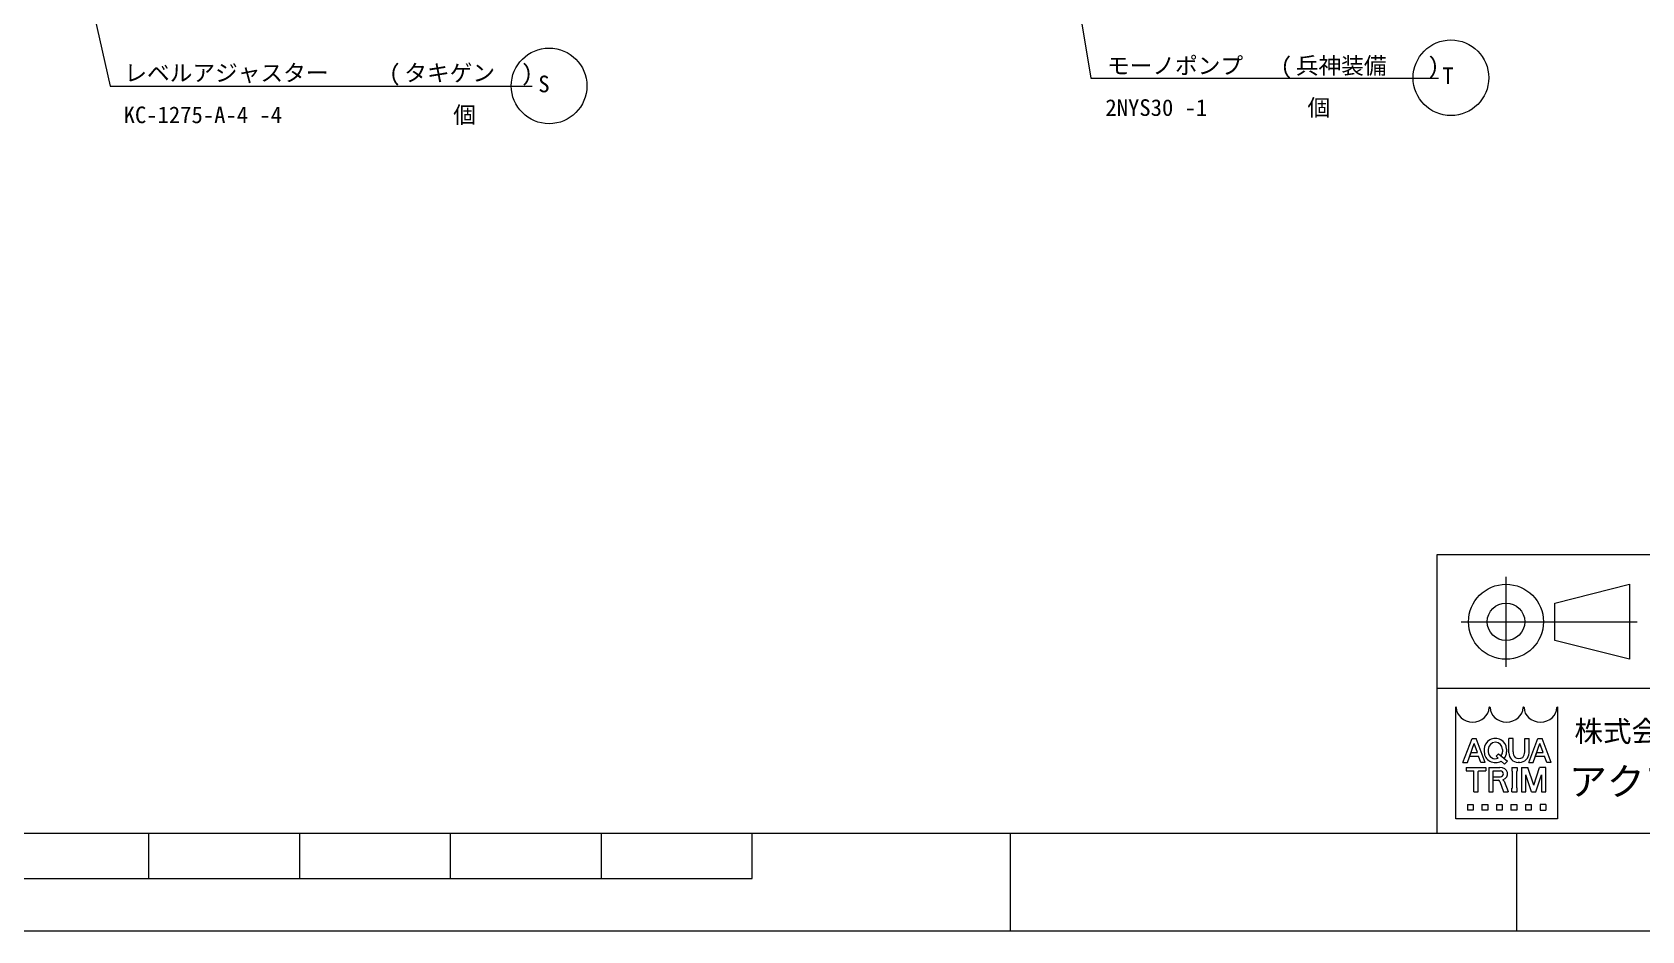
# Model space of a CAD drawing. Units: millimetres at full size. Extents: x -19442 to 19442, y -5866 to 5866.
# Drawn here: x -15126 to -12998, y -2191 to -1003 of the extents above; entities that cross this region are included whole.
import ezdxf
from ezdxf.enums import TextEntityAlignment as Align

# ---------------------------------------------------------------- set-up
doc = ezdxf.new("R2010")
doc.units = ezdxf.units.MM
doc.header["$LTSCALE"] = 3.6
for name, color, linetype, lineweight in [('0-0_90_FRAME', 2, 'Continuous', 9), ('0-1_91_BLANK', 6, 'Continuous', 9), ('0-5_08_DIM', 3, 'Continuous', 9), ('0-6_0', 2, 'Continuous', 9)]:
    doc.layers.add(name, color=color, linetype=linetype, lineweight=lineweight)
doc.styles.add('ＭＳ ゴシック', font='')
doc.styles.add('ＭＳ Ｐゴシック', font='')
doc.styles.get('ＭＳ ゴシック').set_extended_font_data('MS Gothic')
doc.styles.get('ＭＳ Ｐゴシック').set_extended_font_data('MS PGothic')

# ---------------------------------------------------------------- blocks, each defined once
blk = doc.blocks.new('AM_BALLOON1')
at = {"layer": '0-5_08_DIM'}
blk.add_circle((0, 0), 5, dxfattribs=at)

msp = doc.modelspace()

# ---------------------------------------------------------------- linework, layer by layer
at = {"layer": '0-0_90_FRAME', "color": 134}
for p, q in [((-13178.008, -1841.658), (-13178.008, -1722.858)), ((-13237.408, -1782.258), (-13004.758, -1782.258)), ((-12458.512, -1870.651), (-13269.583, -1870.651))]:
    msp.add_line(p, q, dxfattribs=at)
at = {"layer": '0-0_90_FRAME'}
for p, q in [((-13222.81, -1936.375), (-13217.501, -1936.375)), ((-13205.426, -1968.241), (-13217.501, -1936.375)), ((-13174.374, -1955.465), (-13174.374, -1936.375)), ((-13168.61, -1936.375), (-13174.374, -1936.375)), ((-13168.61, -1954.306), (-13168.61, -1936.375)), ((-13147.477, -1955.465), (-13147.477, -1936.375)), ((-13135.727, -1936.375), (-13130.417, -1936.375)), ((-13118.343, -1968.241), (-13130.417, -1936.375)), ((-13229.136, -1968.395), (-13220.156, -1943.174)), ((-13226.002, -1959.953), (-13224.269, -1955.086)), ((-13224.269, -1955.086), (-13215.914, -1955.086)), ((-13215.914, -1955.086), (-13220.156, -1943.174)), ((-13206.792, -1950.464), (-13206.792, -1954.306)), ((-13201.455, -1950.841), (-13201.455, -1953.915)), ((-13190.822, -1959.906), (-13187.985, -1956.894)), ((-13187.985, -1956.894), (-13176.124, -1966.667)), ((-13182.671, -1950.841), (-13182.671, -1953.915)), ((-13177.334, -1950.464), (-13177.334, -1954.306)), ((-13142.053, -1968.395), (-13133.072, -1943.174)), ((-13138.919, -1959.953), (-13137.186, -1955.086)), ((-13137.186, -1955.086), (-13128.83, -1955.086)), ((-13128.83, -1955.086), (-13133.072, -1943.174)), ((-13234.885, -1968.395), (-13234.885, -1968.241)), ((-13234.885, -1968.395), (-13229.136, -1968.395)), ((-13230.73, -1974.799), (-13204.474, -1974.799)), ((-13230.73, -1974.799), (-13230.73, -1979.282)), ((-13226.002, -1959.953), (-13214.181, -1959.953)), ((-13205.426, -1968.395), (-13205.426, -1968.241)), ((-13204.474, -1974.799), (-13204.474, -1979.282)), ((-13200.824, -1974.799), (-13200.824, -2006.819)), ((-13200.824, -1974.799), (-13186.095, -1974.799)), ((-13190.822, -1959.906), (-13188.207, -1962.451)), ((-13184.567, -1959.559), (-13180.44, -1962.96)), ((-13184.283, -1966.269), (-13179.831, -1970.603)), ((-13179.831, -1970.603), (-13176.124, -1966.667)), ((-13170.261, -1974.799), (-13163.216, -1974.799)), ((-13170.261, -1974.799), (-13170.261, -1979.282)), ((-13163.216, -1974.799), (-13163.216, -1979.282)), ((-13159.965, -1968.395), (-13161.886, -1968.395)), ((-13157.446, -1974.799), (-13149.083, -1974.799)), ((-13141.436, -1998.055), (-13149.083, -1974.799)), ((-13147.801, -1968.395), (-13147.801, -1968.241)), ((-13147.801, -1968.395), (-13142.053, -1968.395)), ((-13141.436, -1998.055), (-13133.79, -1974.799)), ((-13138.919, -1959.953), (-13127.097, -1959.953)), ((-13125.421, -1974.799), (-13133.79, -1974.799)), ((-13118.343, -1968.395), (-13118.343, -1968.241)), ((-13230.73, -1979.282), (-13221.124, -1979.282)), ((-13220.484, -2006.819), (-13220.484, -1979.922)), ((-13214.72, -2006.819), (-13214.72, -1979.922)), ((-13214.08, -1979.282), (-13204.474, -1979.282)), ((-13195.06, -1979.282), (-13185.326, -1979.282)), ((-13194.868, -1991.645), (-13194.868, -1987.162)), ((-13194.868, -1987.162), (-13185.326, -1987.162)), ((-13194.868, -1991.645), (-13188.58, -1991.645)), ((-13186.204, -1993.25), (-13181.329, -2006.819)), ((-13180.635, -1993.05), (-13175.117, -2006.563)), ((-13169.62, -2001.696), (-13169.62, -1979.922)), ((-13163.857, -2001.696), (-13163.857, -1979.922)), ((-13144.318, -2006.819), (-13151.688, -1984.405)), ((-13138.555, -2006.819), (-13131.185, -1984.405)), ((-13220.484, -2006.819), (-13214.72, -2006.819)), ((-13181.329, -2006.819), (-13175.117, -2006.819)), ((-13175.117, -2006.563), (-13175.117, -2006.819)), ((-13170.261, -2006.819), (-13170.261, -2002.336)), ((-13144.318, -2006.819), (-13138.555, -2006.819)), ((-13229.127, -2023.588), (-13229.127, -2031.273)), ((-13209.915, -2023.588), (-13209.915, -2031.273)), ((-13190.703, -2023.588), (-13190.703, -2031.273)), ((-13171.491, -2023.588), (-13171.491, -2031.273)), ((-13152.279, -2023.588), (-13152.279, -2031.273)), ((-13125.382, -2023.588), (-13125.382, -2031.273)), ((-13832.88, -2190.619), (-13832.88, -2061.58)), ((-13163.546, -2190.619), (-13163.546, -2061.58))]:
    msp.add_line(p, q, dxfattribs=at)
at = {"layer": '0-0_90_FRAME', "color": 6}
for p, q in [((-14972.134, -2121.404), (-14972.134, -2061.58)), ((-14772.72, -2121.404), (-14772.72, -2061.58)), ((-14573.306, -2121.404), (-14573.306, -2061.58)), ((-14373.891, -2121.404), (-14373.891, -2061.58)), ((-14174.477, -2121.404), (-14174.477, -2061.58)), ((-16168.62, -2121.404), (-14174.477, -2121.404))]:
    msp.add_line(p, q, dxfattribs=at)
msp.add_lwpolyline([(-19053.514, -2061.58), (-11289.583, -2061.58), (-11289.583, 3488.959), (-19053.514, 3488.959)], close=True, dxfattribs=at)
at = {"layer": '0-0_90_FRAME', "color": 134}
for points in [[(-13269.583, -2061.58), (-11289.583, -2061.58), (-11289.583, -1693.865), (-13269.583, -1693.865)], [(-13113.658, -1757.508), (-13014.658, -1732.758), (-13014.658, -1831.758), (-13113.658, -1807.008)]]:
    msp.add_lwpolyline(points, close=True, dxfattribs=at)
at = {"layer": '0-0_90_FRAME'}
for points in [[(-13110.013, -1894.868), (-13110.013, -2042.8), (-13244.496, -2042.8), (-13244.496, -1894.868)], [(-13234.885, -1968.395), (-13234.885, -1968.241), (-13222.81, -1936.375)], [(-13153.24, -1954.306), (-13153.24, -1936.375), (-13147.477, -1936.375)], [(-13147.801, -1968.395), (-13147.801, -1968.241), (-13135.727, -1936.375)], [(-13205.426, -1968.395), (-13211.175, -1968.395), (-13214.181, -1959.953)], [(-13157.446, -1974.799), (-13157.446, -2006.819), (-13151.683, -2006.819), (-13151.688, -1984.405)], [(-13131.185, -1984.405), (-13131.185, -2006.819), (-13125.421, -2006.819), (-13125.421, -1974.799)], [(-13118.343, -1968.395), (-13124.091, -1968.395), (-13127.097, -1959.953)], [(-13200.824, -2006.819), (-13195.06, -2006.819), (-13195.06, -1979.282)], [(-13170.261, -2006.819), (-13163.216, -2006.819), (-13163.216, -2002.336)], [(-13229.127, -2023.588), (-13221.442, -2023.588), (-13221.442, -2031.273), (-13229.127, -2031.273)], [(-13209.915, -2023.588), (-13202.23, -2023.588), (-13202.23, -2031.273), (-13209.915, -2031.273)], [(-13190.703, -2023.588), (-13183.018, -2023.588), (-13183.018, -2031.273), (-13190.703, -2031.273)], [(-13171.491, -2023.588), (-13163.806, -2023.588), (-13163.806, -2031.273), (-13171.491, -2031.273)], [(-13152.279, -2023.588), (-13144.594, -2023.588), (-13144.594, -2031.273), (-13152.279, -2031.273)], [(-13125.382, -2023.588), (-13133.067, -2023.588), (-13133.067, -2031.273), (-13125.382, -2031.273)]]:
    msp.add_lwpolyline(points, dxfattribs=at)
at = {"layer": '0-0_90_FRAME', "color": 134}
for radius in [49.5, 24.75]:
    msp.add_circle((-13178.008, -1782.258), radius, dxfattribs=at)
at = {"layer": '0-0_90_FRAME'}
for centre, radius, start, end in [((-13244.496, -1895.509), 0.64, 0, 90), ((-13199.668, -1895.509), 0.64, 0, 180), ((-13199.668, -1895.509), 0.64, 0, 90), ((-13154.84, -1895.509), 0.64, 0, 180), ((-13110.013, -1895.509), 0.64, 90, 180), ((-13160.836, -1954.886), 13.55, 182.45003, 265.55526), ((-13157.178, -1954.455), 11.433, 179.25279, 218.96457), ((-13161.015, -1954.886), 13.55, 274.44474, 357.54997), ((-13164.673, -1954.455), 11.433, 321.03543, 0.74721), ((-13160.925, -1952.308), 10.66, 241.15773, 298.84227), ((-13221.124, -1979.922), 0.64, 0, 90), ((-13214.08, -1979.922), 0.64, 90, 180), ((-13188.58, -1994.207), 2.562, 21.9283, 90), ((-13185.464, -1983.222), 3.943, 271.99706, 88.00294), ((-13184.51, -1994.637), 4.187, 22.27295, 58.55311), ((-13170.261, -1979.922), 0.64, 0, 90), ((-13163.216, -1979.922), 0.64, 90, 180), ((-13170.261, -2001.696), 0.64, 270, 0), ((-13163.216, -2001.696), 0.64, 180, 270)]:
    msp.add_arc(centre, radius, start, end, dxfattribs=at)
for centre, major_axis, ratio, start_param, end_param in [((-13222.082, -1895.509), (-21.774, 0), 0.882353, 6.28318531, 9.42477796), ((-13177.254, -1895.509), (-21.774, 0), 0.882353, 6.28318531, 9.42477796), ((-13132.427, -1895.509), (-21.774, 0), 0.882353, 6.28318531, 9.42477796), ((-13192.063, -1950.464), (-14.729, 0), 0.956522, 3.14159265, 6.28318531), ((-13192.063, -1954.306), (-14.729, 0), 0.956522, 6.28318531, 8.41045586), ((-13192.063, -1950.841), (9.392, 0), 0.994718, 6.28318531, 9.42477796), ((-13192.063, -1953.929), (9.392, 0), 0.995036, 3.14159265, 5.13549259), ((-13192.063, -1953.929), (9.392, 0), 0.995036, 5.63666712, 6.28318531), ((-13192.063, -1954.306), (-14.729, 0), 0.956522, 2.48020459, 3.14159265), ((-13186.095, -1983.222), (-10.337, 0), 0.81482, 1.94406945, 4.71238898)]:
    msp.add_ellipse(centre, major_axis=major_axis, ratio=ratio, start_param=start_param, end_param=end_param, dxfattribs=at)
at = {"layer": '0-1_91_BLANK'}
msp.add_lwpolyline([(-19441.973, -2190.619), (-11159.964, -2190.619), (-11159.964, 3638.579), (-19441.973, 3638.579)], close=True, dxfattribs=at)
at = {"layer": '0-5_08_DIM', "color": 2}
for p, q in [((-13723.321, -1063.823), (-13267.095, -1063.823)), ((-15019.86, -1074.589), (-14465.384, -1074.589))]:
    msp.add_line(p, q, dxfattribs=at)
for points in [[(-13774.061, -779.897), (-13726.921, -1063.823), (-13723.321, -1063.823)], [(-15076.489, -837.71), (-15023.46, -1074.589), (-15019.86, -1074.589)]]:
    msp.add_lwpolyline(points, dxfattribs=at)

# ---------------------------------------------------------------- block references
at = {"layer": '0-5_08_DIM', "xscale": 10, "yscale": 10}
for p in [(-13250.807, -1063.392), (-14443.057, -1074.157)]:
    msp.add_blockref('AM_BALLOON1', p, dxfattribs=at)

# ---------------------------------------------------------------- texts
at = {"layer": '0-0_90_FRAME', "style": 'ＭＳ ゴシック'}
for s, height, p in [('株式会社', 27.72, (-13087.668, -1949.24)), ('アクアトリム', 36.66, (-13094.631, -2022.668))]:
    msp.add_text(s, height=height, dxfattribs=at).set_placement(p, align=Align.BOTTOM_LEFT)
at = {"layer": '0-5_08_DIM', "color": 2}
for s, style, p in [('モーノポンプ', 'ＭＳ Ｐゴシック', (-13705.541, -1064.963)), ('(', 'ＭＳ ゴシック', (-13475.861, -1064.963)), ('兵神装備', 'ＭＳ Ｐゴシック', (-13455.861, -1064.963)), (')', 'ＭＳ ゴシック', (-13281.381, -1064.963)), ('レベルアジャスター', 'ＭＳ Ｐゴシック', (-15004.63, -1074.529)), ('(', 'ＭＳ ゴシック', (-14654.53, -1074.529)), ('タキゲン', 'ＭＳ Ｐゴシック', (-14634.53, -1074.529)), (')', 'ＭＳ ゴシック', (-14479.67, -1074.529)), ('KC-1275-A-4 -4', 'ＭＳ ゴシック', (-15005.574, -1129.959)), ('個', 'ＭＳ Ｐゴシック', (-14569.86, -1129.959)), ('2NYS30 -1', 'ＭＳ ゴシック', (-13707.607, -1120.393)), ('個', 'ＭＳ Ｐゴシック', (-13440.464, -1120.393))]:
    msp.add_text(s, height=21.99, dxfattribs=dict(at, style=style)).set_placement(p, align=Align.BOTTOM_LEFT)
at = {"layer": '0-6_0', "color": 134, "style": 'ＭＳ ゴシック'}
for s, p in [('S', (-14457.342, -1089.157)), ('T', (-13262.236, -1078.392))]:
    msp.add_text(s, height=21.99, dxfattribs=at).set_placement(p, align=Align.BOTTOM_LEFT)

doc.saveas('drawing.dxf')
